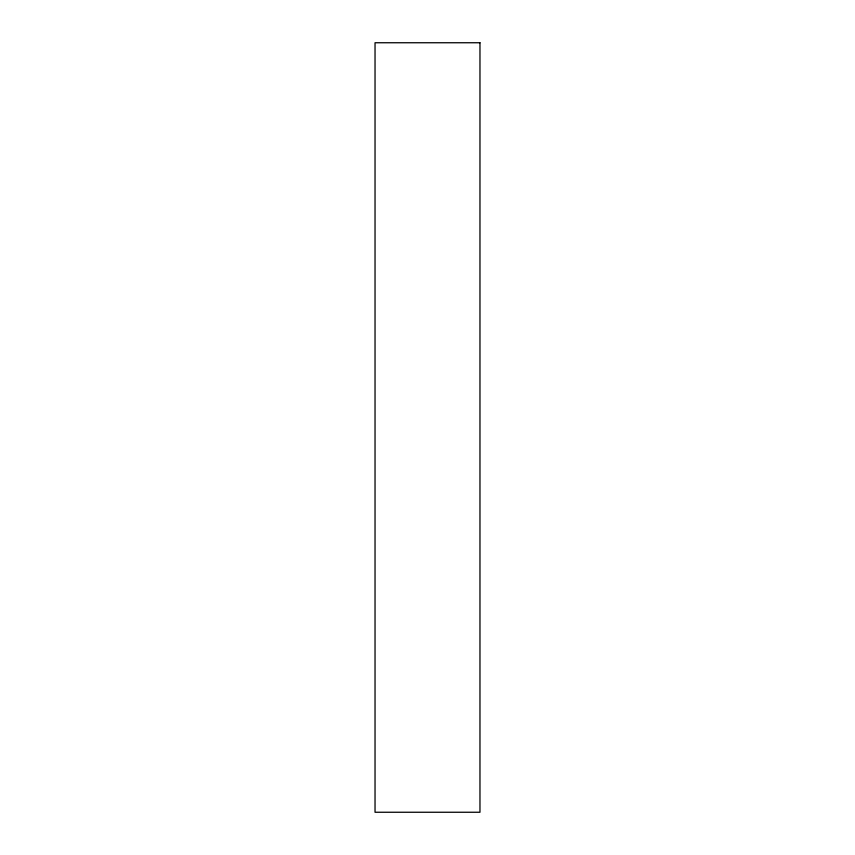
<?xml version="1.0" encoding="UTF-8"?>
<svg xmlns="http://www.w3.org/2000/svg" width="855" height="855" viewBox="0 0 855 855"><rect width="100%" height="100%" fill="white"/><g stroke="black" fill="none" stroke-linecap="round" stroke-linejoin="round"><path stroke-width="1.28" d="M479.965 42.75L375.035 42.75L375.035 812.25L479.965 812.25L479.965 42.75"/></g></svg>
